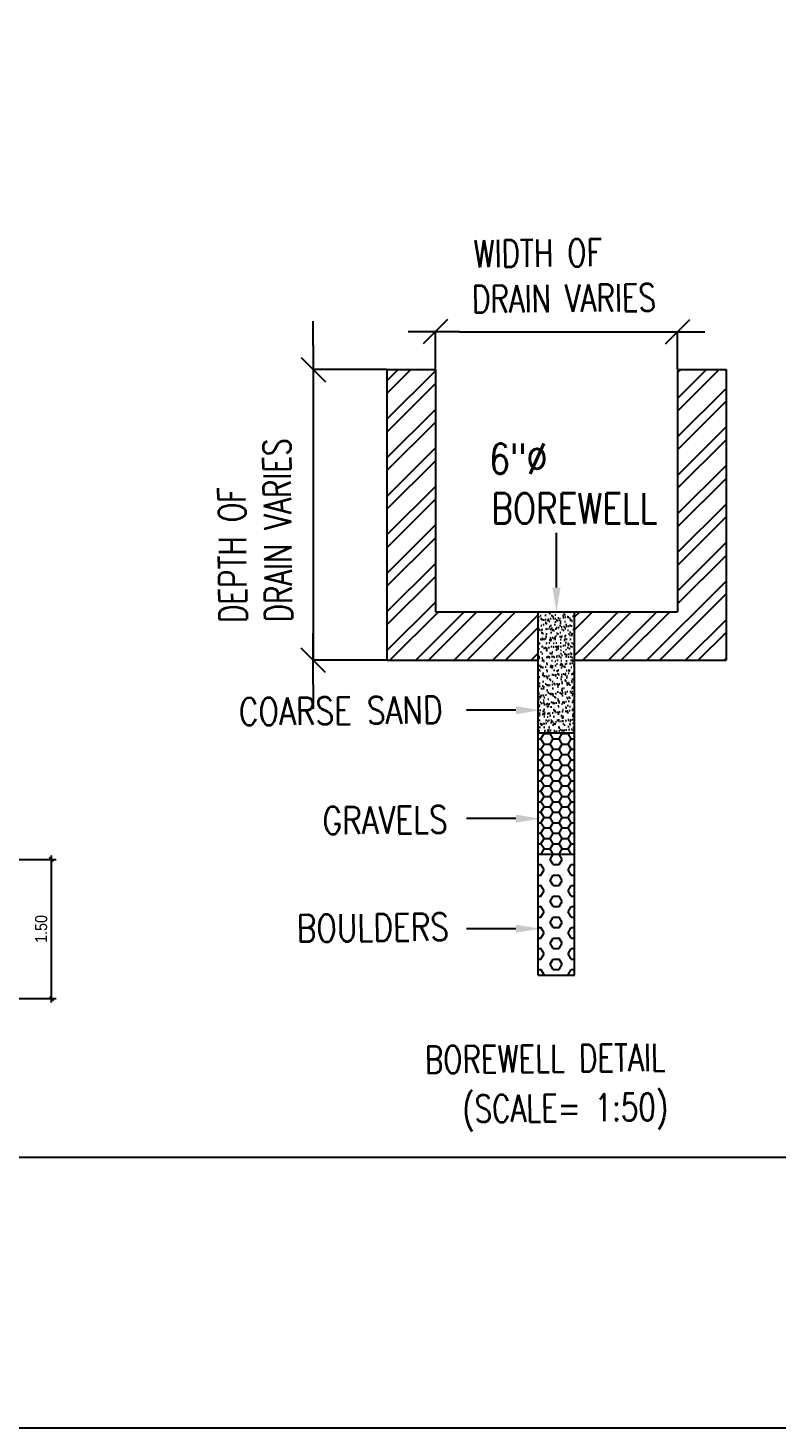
# Model space of a CAD drawing. Header units: metres. Extents: x 0 to 298, y 0 to 242.
# Drawn here: x 35.69 to 54.29, y 0 to 34.78 of the extents above; entities that cross this region are included whole.
import ezdxf

# ---------------------------------------------------------------- set-up
doc = ezdxf.new("R2010")
doc.units = ezdxf.units.M
doc.styles.add('romans', font='romans.shx', dxfattribs={"width": 0.75})
doc.styles.add('rs', font='arial.ttf', dxfattribs={"width": 0.85})
doc.styles.add('ST25', font='romans.shx', dxfattribs={"width": 0.8, "height": 100})
doc.dimstyles.new('my1', dxfattribs={"dimtxt": 0.3, "dimasz": 0.1, "dimexe": 0.12, "dimexo": 0.5, "dimgap": 0.1, "dimtad": 1, "dimtoh": 1, "dimzin": 3, "dimdsep": 46, "dimtxsty": 'rs', "dimblk": 'OBLIQUE', "dimcen": 0.09, "dimdle": 0.1, "dimclrd": 8, "dimclre": 8, "dimclrt": 4, "dimadec": 0, "dimazin": 0, "dimtfac": 1, "dimtofl": 0, "dimtmove": 0, "dimatfit": 3, "dimldrblk": 'OBLIQUE', "dimfxl": 0, "dimtolj": 1, "dimtzin": 0, "dimarcsym": 0})

# ---------------------------------------------------------------- blocks, each defined once
blk = doc.blocks.new('_Oblique')
at = {"color": 0, "linetype": 'ByBlock', "lineweight": -2}
blk.add_line((-0.5, -0.5), (0.5, 0.5), dxfattribs=at)
blk = doc.blocks.new('*D61')
at = {"color": 8, "linetype": 'Continuous', "lineweight": -2}
for p, q in [((34.581, 14.126), (36.387, 14.126)), ((36.267, 10.57), (36.267, 14.226)), ((34.581, 10.67), (36.387, 10.67))]:
    blk.add_line(p, q, dxfattribs=at)
at = {"layer": 'DEFPOINTS', "color": 0, "linetype": 'Continuous'}
for p in [(34.081, 14.126), (36.267, 14.126), (34.081, 10.67)]:
    blk.add_point(p, dxfattribs=at)
at = {"color": 8, "linetype": 'Continuous', "lineweight": -2, "xscale": 0.1, "yscale": 0.1, "zscale": 0.1}
for p, rotation in [((36.267, 14.126), 90), ((36.267, 10.67), 270)]:
    blk.add_blockref('_Oblique', p, dxfattribs=dict(at, rotation=rotation))
at = {"color": 4, "linetype": 'Continuous', "insert": (36.013, 12.398), "char_height": 0.3, "attachment_point": 5, "rotation": 90, "style": 'rs'}
blk.add_mtext('\\A1;1.50', dxfattribs=at)

msp = doc.modelspace()

# ---------------------------------------------------------------- hatches: boundary and pattern name
h = msp.add_hatch()
h.set_pattern_fill('ANSI32', color=8, scale=2.025007, style=0)
h.set_pattern_definition([(45.000003, (-2050.981, -780.8065), (-0.47873593, 0.47873597), []), (45.000003, (-2050.66186, -780.8065), (-0.47873593, 0.47873597), [])])
h.paths.add_polyline_path([(49.26548, 20.27733), (49.26548, 19.07371), (53.02678, 19.07371), (53.02678, 26.29541), (51.82317, 26.29541), (51.82317, 20.27733)])
h.paths.add_polyline_path([(44.60146, 26.29541), (44.60146, 19.07371), (48.36277, 19.07371), (48.36277, 20.27733), (45.80508, 20.27733), (45.80508, 26.29541)])
h = msp.add_hatch()
h.set_pattern_fill('AR-SAND', color=8, scale=0.10125, style=0)
h.set_pattern_definition([(37.5000024, (-2050.98102, -780.80647), (-0.005686493, 0.173936925), [0, -0.137212399, 0, -0.153461236, 0, -0.146690887]), (7.500001, (-2050.98102, -780.80647), (0.159760066, 0.25475885), [0, -0.074022476, 0, -0.123671698, 0, -0.047392439]), (327.499998, (-2051.09205, -780.80647), (0.281117672, 0.00051085), [0, -0.045135657, 0, -0.162488366, 0, -0.212137589]), (317.499997, (-2051.09205, -780.80647), (0.271366993, 0.079228932), [0, -0.022567829, 0, -0.106520153, 0, -0.121866276])])
h.paths.add_polyline_path([(48.36277, 20.27733), (48.36277, 17.26828), (49.26548, 17.26828), (49.26548, 20.27733)])
h = msp.add_hatch()
h.set_pattern_fill('HONEY', color=8, scale=1.350005, style=0)
h.set_pattern_definition([(0, (-2050.98102, -780.80647), (0.2256782806, 0.130295427), [0.150452187, -0.300904374]), (119.999998, (-2050.98102, -780.80647), (-0.22567828, 0.130295428), [0.150452197, -0.300904394]), (60.000002, (-2050.98102, -780.80647), (5e-10, 0.260590855), [-0.300904394, 0.150452197])])
h.paths.add_polyline_path([(48.36277, 17.26828), (48.36277, 14.25924), (49.26548, 14.25924), (49.26548, 17.26828)])
h = msp.add_hatch()
h.set_pattern_fill('HEX', color=8, scale=1.350005, style=0)
h.set_pattern_definition([(0, (-2050.98102, -780.80647), (0, 0.260590855), [0.150452187, -0.300904374]), (119.999998, (-2050.98102, -780.80647), (-0.22567828, -0.130295428), [0.150452197, -0.300904394]), (60.000002, (-2050.83056, -780.80647), (-0.22567828, 0.130295428), [0.150452197, -0.300904394])])
h.paths.add_polyline_path([(48.36277, 11.25019), (49.26548, 11.25019), (49.26548, 14.25924), (48.36277, 14.25924)])

# ---------------------------------------------------------------- linework, layer by layer
for p, q in [((42.77268, 26.89722), (42.77268, 27.49903)), ((45.80508, 26.31575), (45.80508, 27.23643)), ((46.40689, 27.23583), (51.22136, 27.23583)), ((51.82317, 26.31575), (51.82317, 27.23643)), ((44.60086, 26.29541), (42.77208, 26.29541)), ((42.77268, 26.29541), (42.77268, 19.07371)), ((48.81412, 20.87913), (48.81412, 22.24181)), ((44.60086, 19.07371), (42.77208, 19.07371)), ((42.77268, 18.4719), (42.77268, 17.87009)), ((47.80745, 17.83375), (46.57482, 17.83375)), ((47.80745, 15.1395), (46.57482, 15.1395)), ((47.80745, 12.40455), (46.57482, 12.40455))]:
    msp.add_line(p, q)
at = {"color": 4, "linetype": 'ByBlock'}
for p, q in [((46.10598, 27.53674), (45.50417, 26.93493)), ((51.52226, 26.93493), (52.12407, 27.53674)), ((42.47178, 26.59632), (43.07359, 25.99451)), ((43.07359, 18.7728), (42.47178, 19.37461))]:
    msp.add_line(p, q, dxfattribs=at)
at = {"color": 0, "linetype": 'ByBlock'}
for p, q in [((46.40689, 27.23583), (45.12804, 27.23583)), ((51.22136, 27.23583), (52.5002, 27.23583)), ((42.77268, 26.89722), (42.77268, 25.61838)), ((42.77268, 18.4719), (42.77268, 19.75074))]:
    msp.add_line(p, q, dxfattribs=at)
at = {"color": 1}
for p, q in [((44.60146, 26.29541), (44.60146, 19.07371)), ((44.60146, 26.29541), (45.80508, 26.29541)), ((45.80508, 26.29541), (45.80508, 20.27733)), ((51.82317, 26.29541), (51.82317, 20.27733)), ((51.82317, 26.29541), (53.02678, 26.29541)), ((53.02678, 26.29541), (53.02678, 19.07371)), ((45.80508, 20.27733), (48.36277, 20.27733)), ((48.36277, 11.25019), (48.36277, 20.27733)), ((48.36277, 20.27733), (49.26548, 20.27733)), ((49.26548, 11.25019), (49.26548, 20.27733)), ((49.26548, 20.27733), (51.82317, 20.27733)), ((44.60146, 19.07371), (48.36277, 19.07371)), ((49.26548, 19.07371), (53.02678, 19.07371)), ((48.36277, 17.26828), (49.26548, 17.26828)), ((48.36277, 14.25924), (49.26548, 14.25924)), ((48.36277, 11.25019), (49.26548, 11.25019))]:
    msp.add_line(p, q, dxfattribs=at)
at = {"color": 4, "ltscale": 25}
msp.add_lwpolyline([(0, 0), (297.63255, 0), (297.63255, 241.96779), (0, 241.96779)], close=True, dxfattribs=at)
at = {"color": 1, "ltscale": 25}
msp.add_lwpolyline([(10.27602, 6.72489), (247.924, 6.72489), (247.924, 166.06417), (10.27602, 166.06417)], close=True, dxfattribs=at)
for points in [[(48.91442, 20.87913), (48.81412, 20.27733), (48.71382, 20.87913)], [(47.80745, 17.93405), (48.40926, 17.83375), (47.80745, 17.73345)], [(47.80745, 15.2398), (48.40926, 15.1395), (47.80745, 15.0392)], [(47.80745, 12.50485), (48.40926, 12.40455), (47.80745, 12.30424)]]:
    msp.add_solid(points)

# ---------------------------------------------------------------- texts
at = {"style": 'romans'}
for s, height, rotation, oblique, width, p in [('WIDTH OF', 0.677035, 0.594633, 0, 0.75, (46.75411, 28.83302)), ('DRAIN VARIES', 0.6770348, 0.594633, 0, 0.75, (46.71746, 27.70419)), ('DRAIN VARIES', 0.6770348, 90.594633, 360, 0.75, (42.25128, 20.02069)), ('DEPTH OF', 0.677035, 90.594633, 360, 0.75, (41.12294, 20.00898)), ('COARSE SAND', 0.6770349, 0.594633, 0, 0.8, (40.92591, 17.45651)), ('GRAVELS', 0.677035, 0.594633, 0, 0.8, (43.00471, 14.75113)), ('BOULDERS', 0.677035, 0.594633, 0, 0.8, (42.36264, 12.0741)), ('BOREWELL DETAIL', 0.6770348, 0.594633, 0, 0.75, (45.54489, 8.80988)), ('(SCALE= 1:50)', 0.6770348, 0.594633, 0, 0.75, (46.47733, 7.58984))]:
    msp.add_text(s, height=height, rotation=rotation, dxfattribs=dict(at, oblique=oblique, width=width)).set_placement(p)
at = {"style": 'ST25', "width": 0.8}
for s, p in [('6"%%C  ', (47.14471, 23.70388)), ('BOREWELL', (47.1951, 22.46993))]:
    msp.add_text(s, height=0.752261, dxfattribs=at).set_placement(p)

# ---------------------------------------------------------------- dimensions: what is measured, and where the dimension line sits
at = {"linetype": 'Continuous'}
dim = msp.add_linear_dim(base=(36.26661, 14.12598), p1=(34.08103, 10.66998), p2=(34.08103, 14.12598), angle=90, text='1.50', dimstyle='my1', override={"dimpost": '\\X'}, dxfattribs=at)
dim.commit()
dim.dimension.update_dxf_attribs({"geometry": '*D61', "text_midpoint": (36.01344, 12.39798)})

doc.saveas('drawing.dxf')
